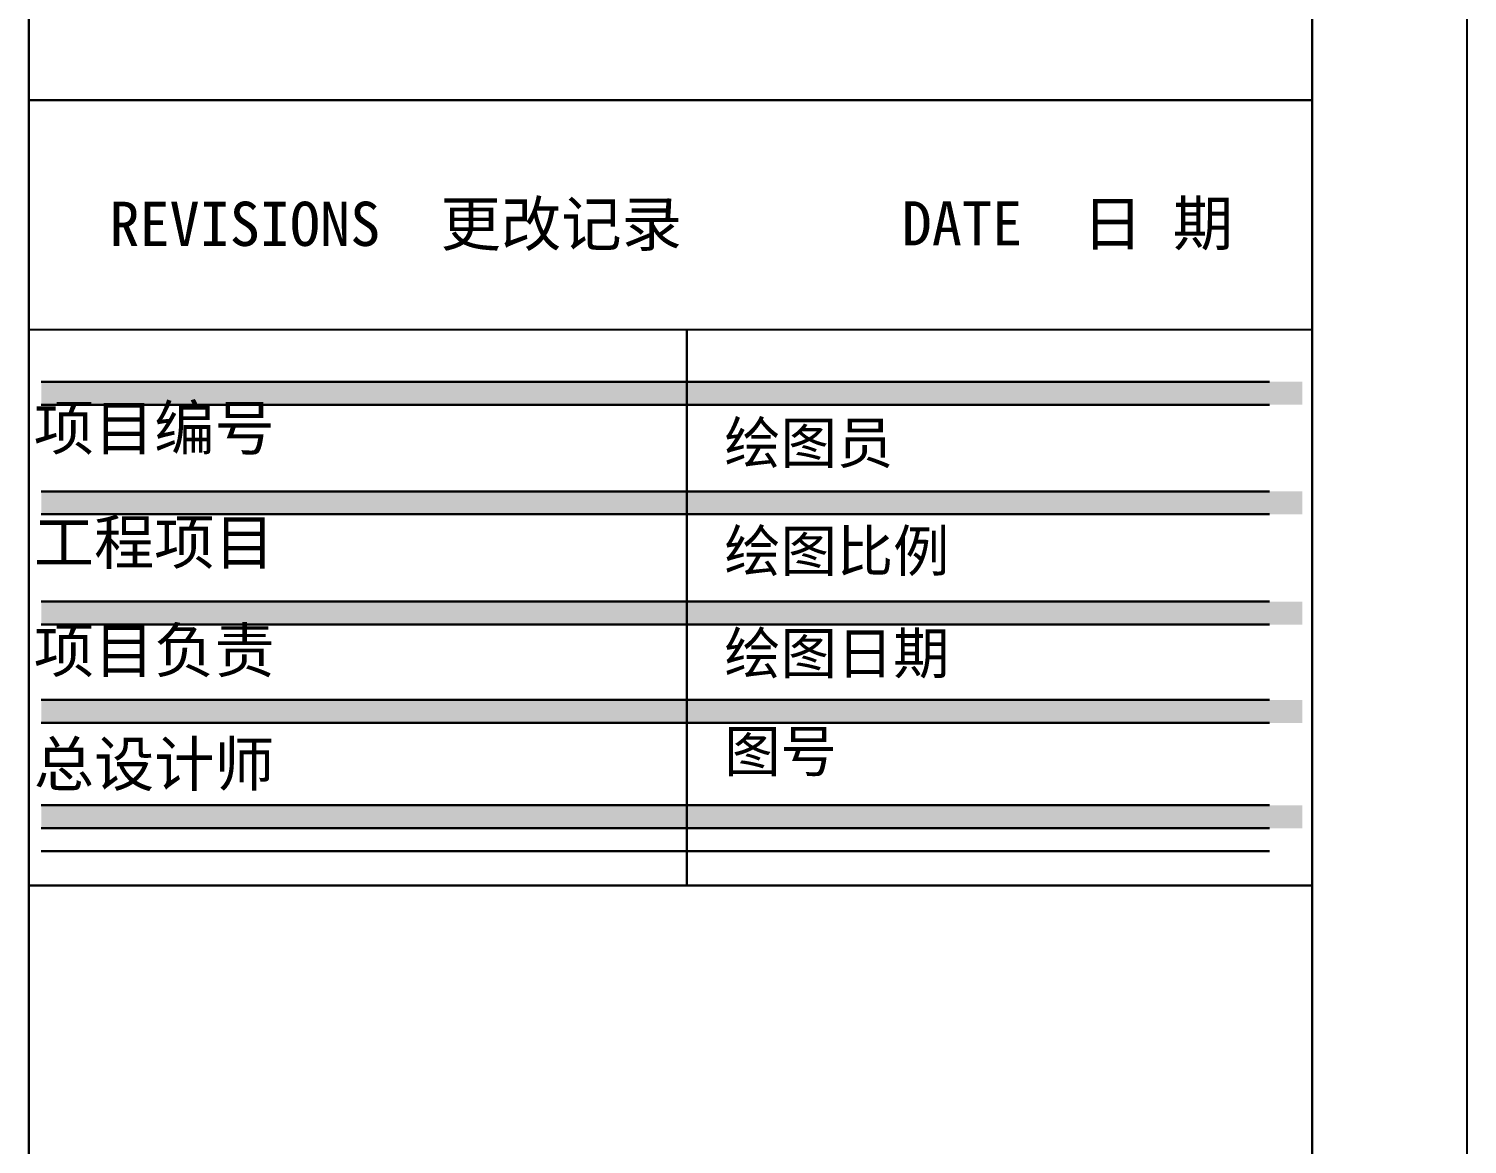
# Model space of a CAD drawing. Header units: millimetres. Extents: x -113526 to 211532, y -79714 to 28306.
# Drawn here: x 110469 to 113082, y -4461 to -2433 of the extents above; entities that cross this region are included whole.
import ezdxf

# ---------------------------------------------------------------- set-up
doc = ezdxf.new("R2010")
doc.units = ezdxf.units.MM
doc.layers.add('10线框', color=8, linetype='Continuous')
doc.styles.add('TXT', font='txt.shx', dxfattribs={"bigfont": 'hztxt.shx'})
doc.styles.add('宋体', font='', dxfattribs={"width": 0.7})
doc.styles.get('宋体').set_extended_font_data('新宋体')

msp = doc.modelspace()

# ---------------------------------------------------------------- hatches: boundary and pattern name
at = {"layer": '10线框', "lineweight": 30}
h = msp.add_hatch(color=256, dxfattribs=at)
h.paths.add_polyline_path([(111664.8, -3074.7), (110491.6, -3074.7), (110491.6, -3116.3), (111664.8, -3116.3)])
h.paths.add_polyline_path([(112782.5, -3074.7), (111664.8, -3074.7), (111664.8, -3116.3), (112782.5, -3116.3)])
h.paths.add_polyline_path([(111664.8, -3273.8), (110491.6, -3273.8), (110491.6, -3315.5), (111664.8, -3315.5)])
h.paths.add_polyline_path([(112782.5, -3273.8), (111664.8, -3273.8), (111664.8, -3315.5), (112782.5, -3315.5)])
h.paths.add_polyline_path([(111664.8, -3474.2), (110491.6, -3474.2), (110491.6, -3515.9), (111664.8, -3515.9)])
h.paths.add_polyline_path([(112782.5, -3474.2), (111664.8, -3474.2), (111664.8, -3515.9), (112782.5, -3515.9)])
h.paths.add_polyline_path([(111664.8, -3653), (110491.6, -3653), (110491.6, -3694.7), (111664.8, -3694.7)])
h.paths.add_polyline_path([(112782.5, -3653), (111664.8, -3653), (111664.8, -3694.7), (112782.5, -3694.7)])
h.paths.add_polyline_path([(111664.8, -3844.5), (110491.6, -3844.5), (110491.6, -3886.2), (111664.8, -3886.2)])
h = msp.add_hatch(color=256, dxfattribs=at)
h.paths.add_polyline_path([(111664.8, -3074.7), (110491.6, -3074.7), (110491.6, -3116.3), (111664.8, -3116.3)])
h.paths.add_polyline_path([(112782.5, -3074.7), (111664.8, -3074.7), (111664.8, -3116.3), (112782.5, -3116.3)])
h.paths.add_polyline_path([(111664.8, -3273.8), (110491.6, -3273.8), (110491.6, -3315.5), (111664.8, -3315.5)])
h.paths.add_polyline_path([(112782.5, -3273.8), (111664.8, -3273.8), (111664.8, -3315.5), (112782.5, -3315.5)])
h.paths.add_polyline_path([(111664.8, -3474.2), (110491.6, -3474.2), (110491.6, -3515.9), (111664.8, -3515.9)])
h.paths.add_polyline_path([(112782.5, -3474.2), (111664.8, -3474.2), (111664.8, -3515.9), (112782.5, -3515.9)])
h.paths.add_polyline_path([(111664.8, -3653), (110491.6, -3653), (110491.6, -3694.7), (111664.8, -3694.7)])
h.paths.add_polyline_path([(112782.5, -3653), (111664.8, -3653), (111664.8, -3694.7), (112782.5, -3694.7)])
h.paths.add_polyline_path([(111664.8, -3844.5), (110491.6, -3844.5), (110491.6, -3886.2), (111664.8, -3886.2)])
msp.add_hatch(color=256, dxfattribs=at).paths.add_polyline_path([(112782.5, -3844.5), (111664.8, -3844.5), (111664.8, -3886.2), (112782.5, -3886.2)])
msp.add_hatch(color=256, dxfattribs=at).paths.add_polyline_path([(112782.5, -3844.5), (111664.8, -3844.5), (111664.8, -3886.2), (112782.5, -3886.2)])

# ---------------------------------------------------------------- linework, layer by layer
at = {"layer": '10线框'}
for p, q in [((113082.4, -16721.6), (113082.4, -679.6)), ((113082.4, -16721.6), (113082.4, -679.6)), ((110469, -961), (110469, -16440.1)), ((110469, -2562.8), (112800.9, -2562.8)), ((110469, -2562.8), (112800.9, -2562.8)), ((112800.9, -2980.1), (110469, -2980.1)), ((112800.9, -2980.1), (110469, -2980.1))]:
    msp.add_line(p, q, dxfattribs=at)
at = {"layer": '10线框', "lineweight": 0}
msp.add_line((110469, -961), (110469, -16440.1), dxfattribs=at)
at = {"layer": '10线框', "lineweight": 30}
for p, q in [((110469, -16440.1), (110469, -961)), ((112800.9, -961), (112800.9, -16440.1)), ((112800.9, -961), (112800.9, -16440.1)), ((110469, -2562.8), (112800.9, -2562.8)), ((110469, -2562.8), (112800.9, -2562.8)), ((111664.8, -2980.1), (111664.8, -3990.3)), ((111664.8, -2980.1), (111664.8, -3990.3)), ((110491.6, -3074.7), (112723.4, -3074.7)), ((110491.6, -3074.7), (112723.4, -3074.7)), ((110491.6, -3116.3), (112723.4, -3116.3)), ((110491.6, -3116.3), (112723.4, -3116.3)), ((110491.6, -3273.8), (112723.4, -3273.8)), ((110491.6, -3273.8), (112723.4, -3273.8)), ((110491.6, -3315.5), (112723.4, -3315.5)), ((110491.6, -3315.5), (112723.4, -3315.5)), ((110491.6, -3474.2), (112723.4, -3474.2)), ((110491.6, -3474.2), (112723.4, -3474.2)), ((110491.6, -3515.9), (112723.4, -3515.9)), ((110491.6, -3515.9), (112723.4, -3515.9)), ((110491.6, -3653), (112723.4, -3653)), ((110491.6, -3653), (112723.4, -3653)), ((110491.6, -3694.7), (112723.4, -3694.7)), ((110491.6, -3694.7), (112723.4, -3694.7)), ((110491.6, -3844.5), (112723.4, -3844.5)), ((110491.6, -3844.5), (112723.4, -3844.5)), ((110491.6, -3886.2), (112723.4, -3886.2)), ((110491.6, -3886.2), (112723.4, -3886.2)), ((110491.6, -3927.8), (112723.4, -3927.8)), ((110491.6, -3927.8), (112723.4, -3927.8)), ((110469, -3990.3), (112800.9, -3990.3)), ((110469, -3990.3), (112800.9, -3990.3))]:
    msp.add_line(p, q, dxfattribs=at)

# ---------------------------------------------------------------- texts
at = {"layer": '10线框', "style": '宋体'}
for s, height, p in [('REVISIONS  更改记录', 80.411, (110615.3, -2827.7)), ('REVISIONS  更改记录', 80.411, (110615.3, -2827.7)), ('DATE  日 期', 80.41, (112054.9, -2826.8)), ('DATE  日 期', 80.41, (112054.9, -2826.8))]:
    msp.add_text(s, height=height, dxfattribs=at).set_placement(p)
at = {"layer": '10线框', "lineweight": 30, "attachment_point": 1, "style": 'TXT'}
for s, insert, char_height, width in [('{\\fSimHei|b0|i0|c134|p2;     项目编号}', (110205.5, -3118.3), 80.176, 2760.426), ('{\\fSimHei|b0|i0|c134|p2;     项目编号}', (110205.5, -3118.3), 80.176, 2760.426), ('{\\fSimHei|b0|i0|c134|p2;      绘图员}', (111426.7, -3148), 74.961, 2580.879), ('{\\fSimHei|b0|i0|c134|p2;      绘图员}', (111426.7, -3148), 74.961, 2580.879), ('{\\fSimHei|b0|i0|c134|p2;     工程项目}', (110205.5, -3326), 80.176, 2760.426), ('{\\fSimHei|b0|i0|c134|p2;     工程项目}', (110205.5, -3326), 80.176, 2760.426), ('{\\fSimHei|b0|i0|c134|p2;      绘图比例}', (111426.7, -3344.5), 74.961, 2580.879), ('{\\fSimHei|b0|i0|c134|p2;     项目负责 }', (110205.5, -3522.7), 80.176, 2760.426), ('{\\fSimHei|b0|i0|c134|p2;     项目负责 }', (110205.5, -3522.7), 80.176, 2760.426), ('{\\fSimHei|b0|i0|c134|p2;      绘图日期}', (111426.7, -3530.6), 74.961, 2580.879), ('{\\fSimHei|b0|i0|c134|p2;      绘图日期}', (111426.7, -3530.6), 74.961, 2580.879), ('{\\fSimHei|b0|i0|c134|p2;      图号}', (111426.7, -3708.6), 74.961, 2580.879), ('{\\fSimHei|b0|i0|c134|p2;      图号}', (111426.7, -3708.6), 74.961, 2580.879), ('{\\fSimHei|b0|i0|c134|p2;     总设计师 }', (110205.5, -3729.3), 80.176, 2760.426), ('{\\fSimHei|b0|i0|c134|p2;     总设计师 }', (110205.5, -3729.3), 80.176, 2760.426)]:
    msp.add_mtext(s, dxfattribs=dict(at, insert=insert, char_height=char_height, width=width))

doc.saveas('drawing.dxf')
